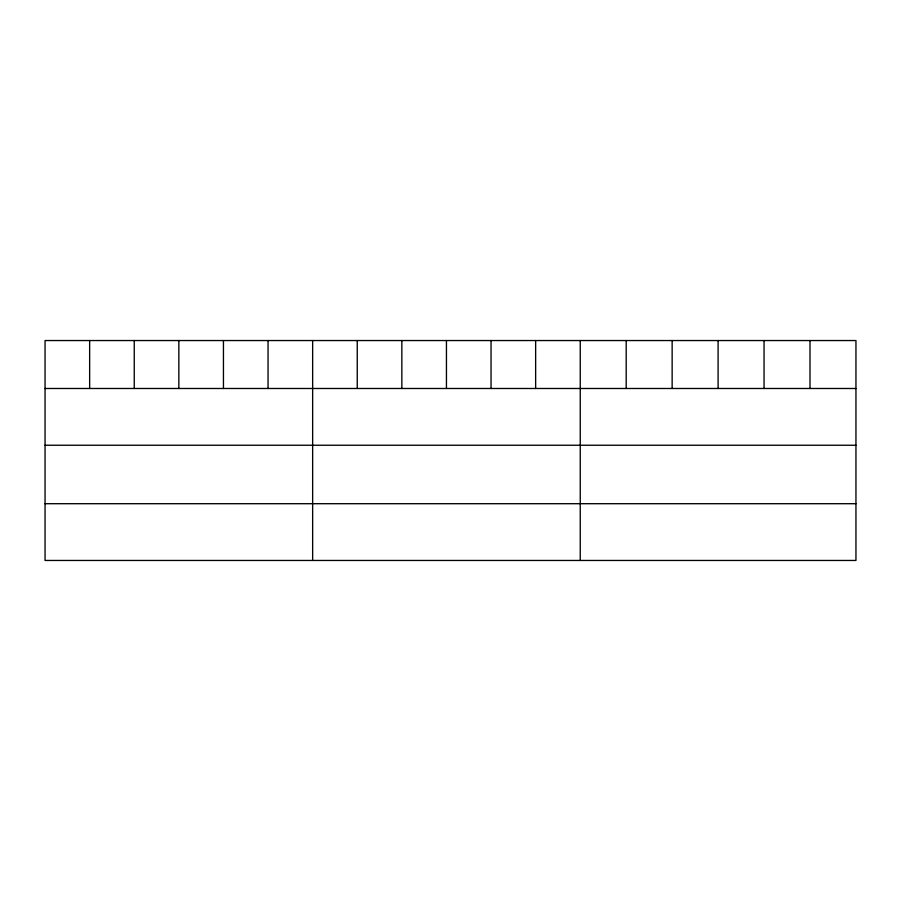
<?xml version="1.0" encoding="UTF-8"?>
<svg xmlns="http://www.w3.org/2000/svg" width="901" height="901" viewBox="0 0 901 901"><rect width="100%" height="100%" fill="white"/><g stroke="black" fill="none" stroke-linecap="round" stroke-linejoin="round"><path stroke-width="1.35" d="M855.95 388.489L855.95 560.456L45.05 560.456L45.05 340.544L855.95 340.544L855.95 388.489L45.05 388.489M45.05 445.24L855.95 445.24M45.05 503.704L855.95 503.704M809.999 340.544L809.999 388.489M764.048 340.544L764.048 388.489M718.097 340.544L718.097 388.489M672.146 340.544L672.146 388.489M626.195 340.544L626.195 388.489M580.244 340.544L580.244 560.456M535.644 340.544L535.644 388.489M491.045 340.544L491.045 388.489M446.445 340.544L446.445 388.489M401.846 340.544L401.846 388.489M357.246 340.544L357.246 388.489M312.647 340.544L312.647 560.456M268.048 340.544L268.048 388.489M223.448 340.544L223.448 388.489M178.849 340.544L178.849 388.489M134.249 340.544L134.249 388.489M89.649 340.544L89.649 388.489"/></g></svg>
